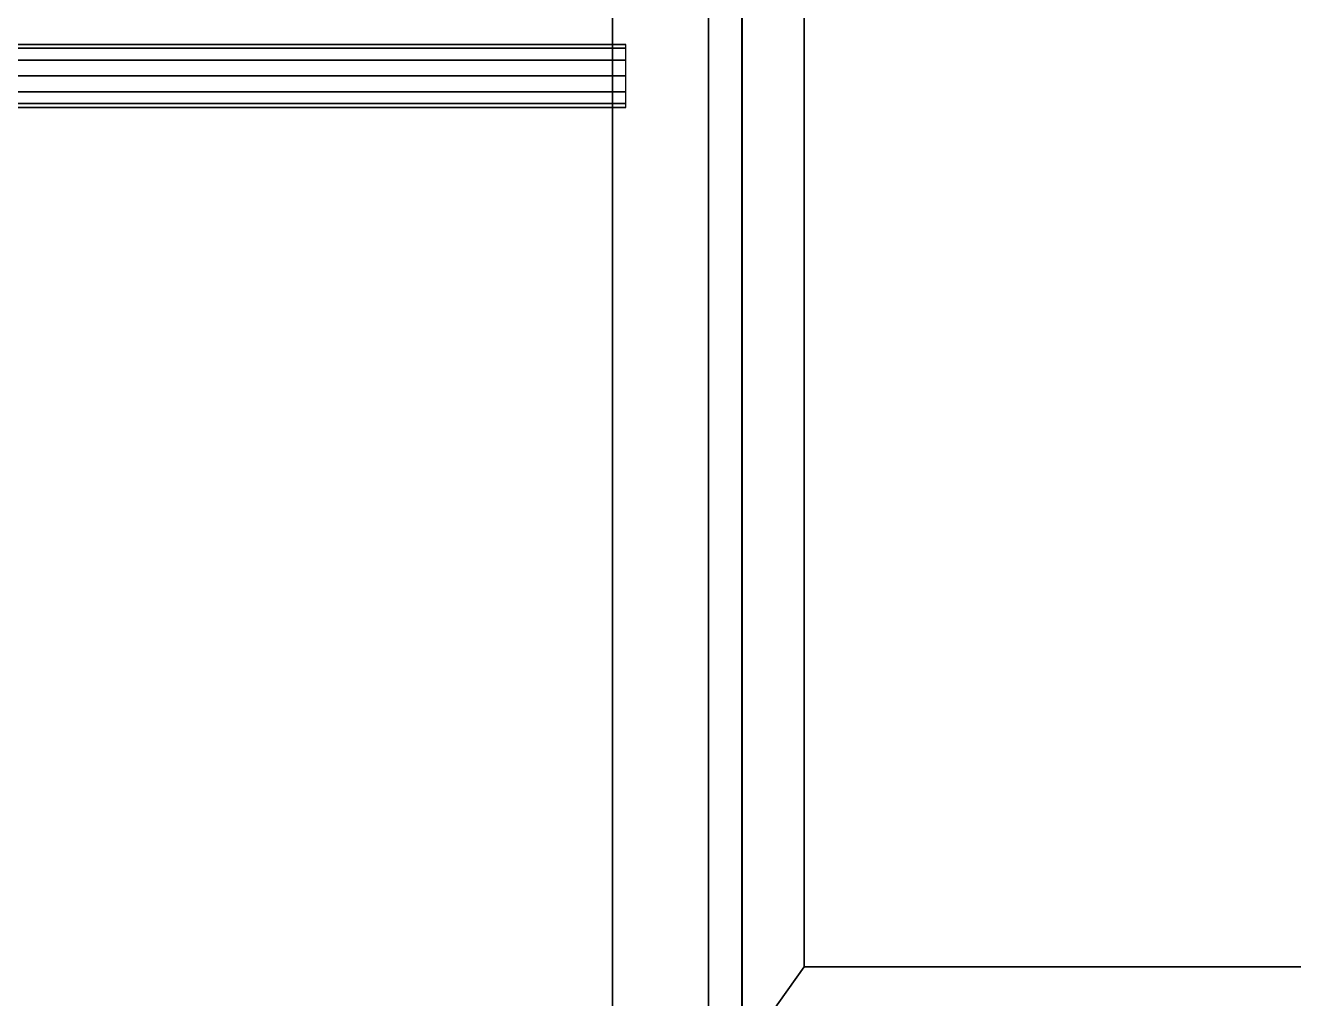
# Model space of a CAD drawing. Extents: x -9.3 to 15.5, y -7 to 5.4.
# Drawn here: x 3.982 to 6.631, y -3.866 to -1.833 of the extents above; entities that cross this region are included whole.
import ezdxf

# ---------------------------------------------------------------- set-up
doc = ezdxf.new("R2010")
doc.units = 0

msp = doc.modelspace()

# ---------------------------------------------------------------- linework, layer by layer
for points in [[(5.2088, 4.8, 11), (5.2088, -5.8, 11), (5.4796, -6.0556, 11), (5.4796, 5.0556, 11)], [(5.4788, 5.055, 10.8), (5.4788, -6.055, 10.8), (5.4088, -6, 10.8), (5.4088, 5, 10.8)], [(5.4796, 5.0556, 11), (5.4796, -6.0556, 11), (5.4788, -6.055, 11), (5.4788, 5.055, 11)], [(5.4788, 5.055, 11), (5.4788, -6.055, 11), (5.4788, -6.055, 10.8), (5.4788, 5.055, 10.8)], [(5.4088, -4, 5.5), (5.4088, 5, 5.5), (5.4088, 5, 10.8), (5.4088, -6, 10.8)], [(5.6088, -3.8, 5.5), (5.6088, 4.8, 5.5), (5.4088, 5, 5.5), (5.4088, -4.0814, 5.5)], [(5.2088, -5.8, 10.2), (5.2088, 4.8, 10.2), (-8.3912, 4.8, 10.2), (-8.3912, -5.8, 10.2)], [(5.2088, 4.8, 10.2), (5.2088, -5.8, 10.2), (5.2088, -5.8, 11), (5.2088, 4.8, 11)], [(5.6088, -3.8, 4.7), (5.6088, 4.8, 4.7), (5.6088, 4.8, 5.5), (5.6088, -3.8, 5.5)], [(14.2088, -3.8, 4.7), (14.2088, 4.8, 4.7), (5.6088, 4.8, 4.7), (5.6088, -3.8, 4.7)], [(2.5247, -1.8731, 10.2485), (2.5247, -1.8813, 10.2818), (5.2363, -1.8813, 10.2818), (5.2363, -1.8731, 10.2485)], [(2.5247, -1.8731, 10.2485), (5.2363, -1.8731, 10.2485), (5.2363, -1.8731, 10.2104), (2.5247, -1.8731, 10.2104)], [(2.5247, -1.906, 10.3056), (5.2363, -1.906, 10.3056), (5.2363, -1.8813, 10.2818), (2.5247, -1.8813, 10.2818)], [(2.5247, -1.906, 10.3056), (2.5247, -1.939, 10.3151), (5.2363, -1.939, 10.3151), (5.2363, -1.906, 10.3056)], [(2.5247, -1.972, 10.3056), (5.2363, -1.972, 10.3056), (5.2363, -1.939, 10.3151), (2.5247, -1.939, 10.3151)], [(2.5247, -1.972, 10.3056), (2.5247, -1.9967, 10.2818), (5.2363, -1.9967, 10.2818), (5.2363, -1.972, 10.3056)], [(2.5247, -2.0049, 10.2485), (5.2363, -2.0049, 10.2485), (5.2363, -1.9967, 10.2818), (2.5247, -1.9967, 10.2818)], [(2.5247, -2.0049, 10.2485), (2.5247, -2.0049, 10.2104), (5.2363, -2.0049, 10.2104), (5.2363, -2.0049, 10.2485)], [(14.2088, -3.8, 5.5), (5.6088, -3.8, 5.5), (5.4088, -4.0814, 5.5), (14.4902, -4.0814, 5.5)], [(14.2088, -3.8, 4.7), (5.6088, -3.8, 4.7), (5.6088, -3.8, 5.5), (14.2088, -3.8, 5.5)]]:
    msp.add_3dface(points)

doc.saveas('drawing.dxf')
